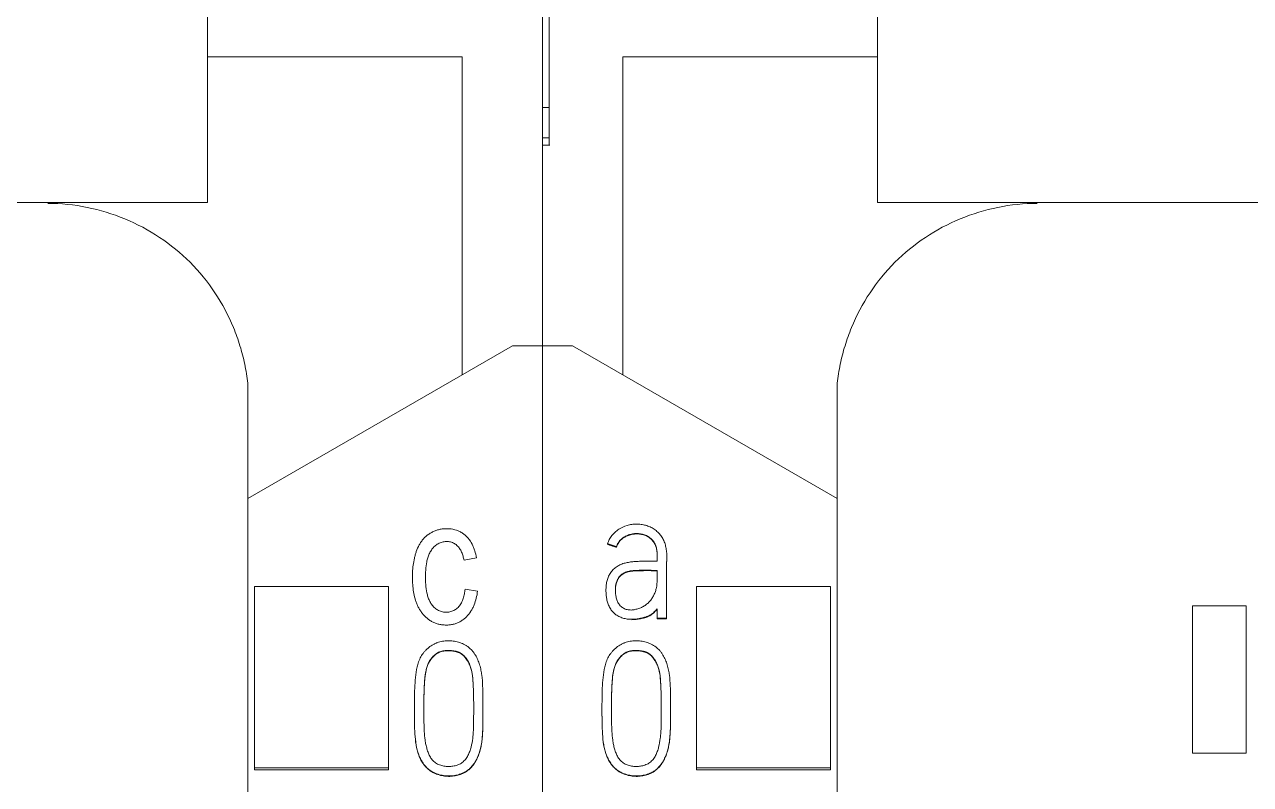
# Model space of a CAD drawing. Header units: millimetres. Extents: x 42151 to 59780, y 37376 to 44547.
# Drawn here: x 48057.7 to 48075.99, y 43299.38 to 43310.72 of the extents above; entities that cross this region are included whole.
import ezdxf

# ---------------------------------------------------------------- set-up
doc = ezdxf.new("R2010")
doc.units = ezdxf.units.MM
doc.set_wipeout_variables(frame=1)
doc.layers.add('000-PI-Oprema', color=30, linetype='Continuous', lineweight=5)
doc.layers.add('SI-ORMAR-Oprema', color=30, linetype='Continuous', lineweight=5)
doc.layers.add('004-PI-DIN Šina', color=3, linetype='Continuous')

# ---------------------------------------------------------------- blocks, each defined once
blk = doc.blocks.new('6ES7522-1BL01-0AB0')
at = {"layer": 'SI-ORMAR-Oprema', "linetype": 'Continuous'}
blk.add_line((17.5, 60.263), (17.5, 59.813), dxfattribs=at)
for points, knots in [([(17.5, 62.179), (17.5, 62.179), (17.5, 62.166), (17.5, 62.117), (17.5, 62.024), (17.5, 61.882), (17.5, 61.673), (17.5, 61.444), (17.5, 61.22), (17.5, 61.025), (17.5, 60.893), (17.5, 60.8), (17.5, 60.71), (17.5, 60.624), (17.5, 60.538), (17.5, 60.458), (17.5, 60.361), (17.5, 60.271), (17.5, 60.21), (17.5, 60.176), (17.5, 60.154), (17.5, 60.144), (17.5, 60.139), (17.5, 60.15), (17.5, 60.191), (17.5, 60.235), (17.5, 60.26)], [0, 0, 0, 0, 0.054923, 0.109157, 0.158857, 0.213508, 0.264907, 0.320314, 0.369873, 0.418461, 0.471704, 0.5026, 0.551052, 0.617218, 0.660884, 0.691286, 0.712023, 0.730248, 0.751802, 0.781189, 0.80362, 0.828627, 0.856379, 0.904145, 0.9524, 1, 1, 1, 1]), ([(17.5, 59.813), (17.5, 59.789), (17.5, 59.748), (17.5, 59.71), (17.5, 59.701), (17.5, 59.701), (17.5, 59.701)], [0, 0, 0, 0, 0.351048, 0.67786, 0.983317, 1, 1, 1, 1])]:
    blk.add_open_spline(points, degree=3, knots=knots, dxfattribs=at)
blk.add_wipeout([(-17.4, 69.029), (17.4, 69.029), (17.4, -77.971), (-17.4, -77.971)]).dxf.layer = 'SI-ORMAR-Oprema'
for p, q in [((-12.4, 58.845), (-12.4, 69.029)), ((12.4, 58.845), (12.4, 69.029)), ((-17.4, 62.279), (-17.4, 56.709)), ((17.4, 62.279), (17.4, 56.709)), ((-16.2, 56.276), (-16.2, 61.023)), ((-12.4, 61.023), (-16.2, 61.023)), ((12.4, 61.023), (16.2, 61.023)), ((16.2, 56.276), (16.2, 61.023)), ((17.5, 60.263), (17.4, 60.263)), ((17.5, 59.813), (17.4, 59.813)), ((17.4, 59.703), (17.512, 59.703)), ((17.4, 59.701), (17.512, 59.701)), ((12.4, 58.845), (-12.4, 58.845)), ((-17.4, 56.709), (-17.4, -56.709)), ((-16.95, 56.709), (-17.4, 56.709)), ((-16.95, 56.709), (-13, 54.429)), ((13, 54.429), (16.95, 56.709)), ((17.4, 56.709), (16.95, 56.709)), ((17.4, 56.709), (17.4, -56.709)), ((-13, 56.149), (-13, 54.429)), ((13, 56.149), (13, 54.429)), ((-13, 54.429), (-13, -54.387)), ((13, -54.387), (13, 54.429)), ((-16.43, 53.752), (-16.43, 53.746)), ((-16.297, 53.708), (-16.297, 53.702)), ((-15.546, 53.551), (-15.546, 53.557)), ((16.413, 53.543), (16.229, 53.508)), ((-15.689, 53.352), (-15.689, 53.214)), ((-15.1, 50.411), (-15.1, 53.115)), ((-13.1, 53.115), (-15.1, 53.115)), ((-13.1, 50.411), (-13.1, 53.115)), ((13.1, 50.411), (13.1, 53.115)), ((13.1, 53.115), (15.1, 53.115)), ((15.1, 50.411), (15.1, 53.115)), ((16.245, 53.075), (16.431, 53.045)), ((-16.453, 53.063), (-16.453, 53.056)), ((-15.689, 52.784), (-15.689, 52.64)), ((-7.7, 50.629), (-7.7, 52.829)), ((-7.7, 52.829), (-6.9, 52.829)), ((-6.9, 52.829), (-6.9, 50.629)), ((-15.689, 52.64), (-15.689, 52.634)), ((-15.689, 52.64), (-15.548, 52.64)), ((-15.548, 52.634), (-15.689, 52.634)), ((-15.548, 52.64), (-15.548, 52.634)), ((-16.512, 51.308), (-16.512, 51.302)), ((-15.488, 51.26), (-15.488, 51.266)), ((15.488, 51.308), (15.488, 51.302)), ((16.512, 51.26), (16.512, 51.266)), ((-6.9, 50.629), (-7.7, 50.629)), ((-15.1, 50.377), (-15.1, 50.411)), ((-13.1, 50.411), (-15.1, 50.411)), ((-13.1, 50.377), (-15.1, 50.377)), ((-13.1, 50.377), (-13.1, 50.411)), ((13.1, 50.377), (13.1, 50.411)), ((13.1, 50.411), (15.1, 50.411)), ((13.1, 50.377), (15.1, 50.377)), ((15.1, 50.377), (15.1, 50.411))]:
    blk.add_line(p, q, dxfattribs=at)
blk.add_polyline3d([(-16.43, 53.746, 0), (-16.427, 53.745, 0), (-16.425, 53.744, 0), (-16.422, 53.743, 0), (-16.419, 53.742, 0), (-16.417, 53.742, 0), (-16.414, 53.741, 0), (-16.411, 53.74, 0), (-16.409, 53.739, 0), (-16.406, 53.738, 0), (-16.403, 53.737, 0), (-16.401, 53.736, 0), (-16.398, 53.735, 0), (-16.395, 53.734, 0), (-16.393, 53.734, 0), (-16.39, 53.733, 0), (-16.387, 53.732, 0), (-16.385, 53.731, 0), (-16.382, 53.73, 0), (-16.379, 53.729, 0), (-16.377, 53.728, 0), (-16.374, 53.727, 0), (-16.371, 53.727, 0), (-16.369, 53.726, 0), (-16.366, 53.725, 0), (-16.363, 53.724, 0), (-16.361, 53.723, 0), (-16.358, 53.722, 0), (-16.355, 53.721, 0), (-16.353, 53.72, 0), (-16.35, 53.719, 0), (-16.347, 53.719, 0), (-16.345, 53.718, 0), (-16.342, 53.717, 0), (-16.339, 53.716, 0), (-16.337, 53.715, 0), (-16.334, 53.714, 0), (-16.331, 53.713, 0), (-16.329, 53.712, 0), (-16.326, 53.712, 0), (-16.323, 53.711, 0), (-16.321, 53.71, 0), (-16.318, 53.709, 0), (-16.315, 53.708, 0), (-16.313, 53.707, 0), (-16.31, 53.706, 0), (-16.307, 53.705, 0), (-16.305, 53.704, 0), (-16.302, 53.704, 0), (-16.299, 53.703, 0), (-16.297, 53.702, 0)], dxfattribs=at)
for points, knots in [([(-10.017, 58.833), (-10.411, 58.833), (-11.195, 58.672), (-12.198, 58.011), (-12.691, 57.261), (-12.857, 56.8), (-12.885, 56.709)], [0, 0, 0, 0, 0.308367, 0.616734, 0.925101, 1, 1, 1, 1]), ([(12.885, 56.709), (12.857, 56.8), (12.691, 57.261), (12.198, 58.011), (11.195, 58.672), (10.411, 58.833), (10.017, 58.833), (10.017, 58.833), (10.017, 58.833)], [0, 0, 0, 0, 0.074899, 0.383266, 0.691633, 1, 1, 1, 1, 1, 1]), ([(-15.548, 52.64), (-15.548, 52.733), (-15.548, 52.826), (-15.548, 52.965), (-15.548, 53.011), (-15.548, 53.104), (-15.548, 53.15), (-15.548, 53.22), (-15.548, 53.243), (-15.548, 53.29), (-15.548, 53.336), (-15.549, 53.382), (-15.548, 53.429), (-15.548, 53.452), (-15.546, 53.522), (-15.544, 53.568), (-15.548, 53.637), (-15.551, 53.66), (-15.559, 53.706), (-15.564, 53.729), (-15.578, 53.773), (-15.586, 53.795), (-15.602, 53.826), (-15.608, 53.836), (-15.62, 53.856), (-15.626, 53.866), (-15.647, 53.893), (-15.662, 53.911), (-15.688, 53.935), (-15.696, 53.942), (-15.715, 53.957), (-15.724, 53.964), (-15.753, 53.983), (-15.773, 53.995), (-15.805, 54.009), (-15.816, 54.014), (-15.838, 54.022), (-15.849, 54.025), (-15.883, 54.035), (-15.906, 54.04), (-15.94, 54.044), (-15.952, 54.046), (-15.975, 54.047), (-15.987, 54.047), (-16.022, 54.047), (-16.045, 54.046), (-16.08, 54.041), (-16.091, 54.039), (-16.114, 54.034), (-16.125, 54.031), (-16.181, 54.014), (-16.223, 53.995), (-16.282, 53.956), (-16.3, 53.941), (-16.334, 53.91), (-16.35, 53.893), (-16.372, 53.866), (-16.378, 53.856), (-16.391, 53.836), (-16.409, 53.806), (-16.422, 53.774), (-16.43, 53.752)], [0, 0, 0, 0, 0.125, 0.125, 0.1875, 0.1875, 0.25, 0.25, 0.28125, 0.28125, 0.3125, 0.34375, 0.34375, 0.375, 0.375, 0.4375, 0.4375, 0.46875, 0.46875, 0.5, 0.5, 0.53125, 0.53125, 0.546875, 0.546875, 0.5625, 0.5625, 0.59375, 0.59375, 0.609375, 0.609375, 0.625, 0.625, 0.65625, 0.65625, 0.671875, 0.671875, 0.6875, 0.6875, 0.71875, 0.71875, 0.734375, 0.734375, 0.75, 0.75, 0.78125, 0.78125, 0.796875, 0.796875, 0.8125, 0.8125, 0.875, 0.875, 0.90625, 0.90625, 0.9375, 0.9375, 0.953125, 0.953125, 0.96875, 1, 1, 1, 1]), ([(16.431, 53.045), (16.426, 53.01), (16.42, 52.975), (16.403, 52.907), (16.392, 52.873), (16.373, 52.824), (16.365, 52.808), (16.349, 52.776), (16.34, 52.761), (16.311, 52.716), (16.289, 52.688), (16.258, 52.656), (16.251, 52.65), (16.238, 52.638), (16.217, 52.62), (16.181, 52.595), (16.149, 52.579), (16.124, 52.568), (16.116, 52.565), (16.099, 52.559), (16.073, 52.551), (16.047, 52.546), (16.011, 52.541), (15.993, 52.54), (15.957, 52.539), (15.939, 52.54), (15.904, 52.543), (15.886, 52.545), (15.851, 52.552), (15.833, 52.557), (15.799, 52.568), (15.766, 52.581), (15.735, 52.599), (15.705, 52.618), (15.691, 52.629), (15.649, 52.663), (15.625, 52.689), (15.592, 52.732), (15.582, 52.747), (15.563, 52.777), (15.545, 52.808), (15.531, 52.84), (15.517, 52.874), (15.511, 52.891), (15.495, 52.941), (15.486, 52.976), (15.473, 53.045), (15.468, 53.08), (15.462, 53.151), (15.46, 53.186), (15.458, 53.257), (15.459, 53.293), (15.462, 53.363), (15.465, 53.398), (15.474, 53.468), (15.48, 53.502), (15.492, 53.554), (15.496, 53.571), (15.506, 53.605), (15.511, 53.623), (15.529, 53.673), (15.543, 53.706), (15.569, 53.753), (15.579, 53.768), (15.599, 53.798), (15.611, 53.812), (15.646, 53.852), (15.673, 53.875), (15.71, 53.901), (15.718, 53.906), (15.733, 53.915), (15.756, 53.928), (15.797, 53.947), (15.831, 53.958), (15.866, 53.968), (15.884, 53.971), (15.92, 53.976), (15.938, 53.978), (15.973, 53.978), (15.991, 53.978), (16.046, 53.974), (16.081, 53.967), (16.132, 53.95), (16.148, 53.944), (16.181, 53.928), (16.212, 53.909), (16.24, 53.887), (16.26, 53.869), (16.266, 53.863), (16.279, 53.85), (16.285, 53.843), (16.314, 53.809), (16.334, 53.779), (16.358, 53.731), (16.366, 53.714), (16.379, 53.681), (16.384, 53.664), (16.4, 53.613), (16.407, 53.578), (16.413, 53.543)], [0, 0, 0, 0, 0.03125, 0.03125, 0.0625, 0.0625, 0.078125, 0.078125, 0.09375, 0.09375, 0.125, 0.125, 0.132813, 0.132813, 0.140625, 0.15625, 0.171875, 0.171875, 0.179688, 0.179688, 0.1875, 0.203125, 0.203125, 0.21875, 0.21875, 0.234375, 0.234375, 0.25, 0.25, 0.265625, 0.265625, 0.28125, 0.296875, 0.296875, 0.3125, 0.3125, 0.34375, 0.34375, 0.359375, 0.359375, 0.375, 0.390625, 0.390625, 0.40625, 0.40625, 0.4375, 0.4375, 0.46875, 0.46875, 0.5, 0.5, 0.53125, 0.53125, 0.5625, 0.5625, 0.59375, 0.59375, 0.609375, 0.609375, 0.625, 0.625, 0.65625, 0.65625, 0.671875, 0.671875, 0.6875, 0.6875, 0.71875, 0.71875, 0.726562, 0.726562, 0.734375, 0.75, 0.765625, 0.765625, 0.78125, 0.78125, 0.796875, 0.796875, 0.8125, 0.8125, 0.84375, 0.84375, 0.859375, 0.859375, 0.875, 0.890625, 0.890625, 0.898438, 0.898438, 0.90625, 0.90625, 0.9375, 0.9375, 0.953125, 0.953125, 0.96875, 0.96875, 1, 1, 1, 1]), ([(-16.297, 53.708), (-16.29, 53.727), (-16.282, 53.746), (-16.266, 53.772), (-16.26, 53.781), (-16.248, 53.797), (-16.241, 53.805), (-16.219, 53.826), (-16.203, 53.839), (-16.169, 53.861), (-16.151, 53.871), (-16.113, 53.886), (-16.094, 53.893), (-16.053, 53.902), (-16.033, 53.904), (-16.003, 53.906), (-15.992, 53.906), (-15.972, 53.906), (-15.962, 53.905), (-15.931, 53.901), (-15.911, 53.897), (-15.882, 53.889), (-15.872, 53.885), (-15.853, 53.878), (-15.844, 53.873), (-15.817, 53.859), (-15.8, 53.847), (-15.777, 53.827), (-15.769, 53.82), (-15.755, 53.804), (-15.743, 53.789), (-15.732, 53.772), (-15.722, 53.754), (-15.717, 53.744), (-15.705, 53.716), (-15.7, 53.696), (-15.694, 53.666), (-15.693, 53.656), (-15.691, 53.636), (-15.69, 53.626), (-15.689, 53.595), (-15.689, 53.574), (-15.689, 53.534), (-15.689, 53.513), (-15.689, 53.493)], [0, 0, 0, 0, 0.0625, 0.0625, 0.09375, 0.09375, 0.125, 0.125, 0.1875, 0.1875, 0.25, 0.25, 0.3125, 0.3125, 0.375, 0.375, 0.40625, 0.40625, 0.4375, 0.4375, 0.5, 0.5, 0.53125, 0.53125, 0.5625, 0.5625, 0.625, 0.625, 0.65625, 0.65625, 0.6875, 0.71875, 0.71875, 0.75, 0.75, 0.8125, 0.8125, 0.84375, 0.84375, 0.875, 0.875, 0.9375, 0.9375, 1, 1, 1, 1]), ([(-15.689, 53.579), (-15.689, 53.589), (-15.689, 53.599), (-15.69, 53.619), (-15.691, 53.629), (-15.693, 53.649), (-15.694, 53.66), (-15.7, 53.69), (-15.705, 53.709), (-15.717, 53.738), (-15.721, 53.747), (-15.731, 53.765), (-15.742, 53.782), (-15.755, 53.798), (-15.769, 53.813), (-15.776, 53.82), (-15.799, 53.84), (-15.816, 53.852), (-15.843, 53.867), (-15.852, 53.871), (-15.871, 53.879), (-15.891, 53.886), (-15.911, 53.891), (-15.931, 53.895), (-15.941, 53.896), (-15.972, 53.9), (-15.992, 53.9), (-16.023, 53.899), (-16.033, 53.898), (-16.053, 53.895), (-16.063, 53.893), (-16.093, 53.886), (-16.113, 53.88), (-16.141, 53.869), (-16.15, 53.864), (-16.169, 53.855), (-16.178, 53.85), (-16.203, 53.833), (-16.219, 53.82), (-16.241, 53.799), (-16.248, 53.791), (-16.26, 53.775), (-16.272, 53.758), (-16.281, 53.74), (-16.29, 53.721), (-16.293, 53.711), (-16.297, 53.702)], [0, 0, 0, 0, 0.033132, 0.033132, 0.067663, 0.067663, 0.102194, 0.102194, 0.171256, 0.171256, 0.205787, 0.205787, 0.240318, 0.274849, 0.274849, 0.30938, 0.30938, 0.378442, 0.378442, 0.412973, 0.412973, 0.447504, 0.482035, 0.482035, 0.516566, 0.516566, 0.585628, 0.585628, 0.620159, 0.620159, 0.65469, 0.65469, 0.723752, 0.723752, 0.758283, 0.758283, 0.792814, 0.792814, 0.861876, 0.861876, 0.896407, 0.896407, 0.930938, 0.965469, 0.965469, 1, 1, 1, 1]), ([(16.229, 53.508), (16.225, 53.528), (16.22, 53.548), (16.209, 53.588), (16.202, 53.608), (16.189, 53.637), (16.185, 53.646), (16.175, 53.664), (16.164, 53.682), (16.151, 53.699), (16.138, 53.715), (16.13, 53.722), (16.107, 53.744), (16.09, 53.755), (16.061, 53.769), (16.051, 53.773), (16.031, 53.779), (16.021, 53.782), (16, 53.785), (15.99, 53.786), (15.969, 53.786), (15.958, 53.786), (15.937, 53.784), (15.927, 53.783), (15.906, 53.778), (15.896, 53.776), (15.866, 53.766), (15.847, 53.756), (15.821, 53.74), (15.812, 53.733), (15.796, 53.72), (15.788, 53.713), (15.766, 53.691), (15.753, 53.674), (15.735, 53.649), (15.729, 53.64), (15.719, 53.621), (15.714, 53.612), (15.701, 53.584), (15.694, 53.564), (15.685, 53.534), (15.682, 53.524), (15.677, 53.504), (15.675, 53.494), (15.664, 53.443), (15.66, 53.402), (15.654, 53.32), (15.653, 53.279), (15.654, 53.196), (15.656, 53.154), (15.665, 53.072), (15.671, 53.031), (15.687, 52.971), (15.693, 52.951), (15.708, 52.912), (15.717, 52.894), (15.733, 52.867), (15.738, 52.858), (15.75, 52.841), (15.763, 52.824), (15.778, 52.809), (15.793, 52.795), (15.801, 52.788), (15.826, 52.769), (15.844, 52.759), (15.873, 52.747), (15.883, 52.743), (15.903, 52.738), (15.924, 52.734), (15.945, 52.732), (15.966, 52.731), (15.976, 52.731), (15.997, 52.733), (16.007, 52.734), (16.028, 52.739), (16.038, 52.741), (16.068, 52.752), (16.086, 52.761), (16.112, 52.779), (16.12, 52.786), (16.136, 52.8), (16.143, 52.808), (16.15, 52.815)], [0, 0, 0, 0, 0.03125, 0.03125, 0.0625, 0.0625, 0.078125, 0.078125, 0.09375, 0.109375, 0.109375, 0.125, 0.125, 0.15625, 0.15625, 0.171875, 0.171875, 0.1875, 0.1875, 0.203125, 0.203125, 0.21875, 0.21875, 0.234375, 0.234375, 0.25, 0.25, 0.28125, 0.28125, 0.296875, 0.296875, 0.3125, 0.3125, 0.34375, 0.34375, 0.359375, 0.359375, 0.375, 0.375, 0.40625, 0.40625, 0.421875, 0.421875, 0.4375, 0.4375, 0.5, 0.5, 0.5625, 0.5625, 0.625, 0.625, 0.6875, 0.6875, 0.71875, 0.71875, 0.75, 0.75, 0.765625, 0.765625, 0.78125, 0.796875, 0.796875, 0.8125, 0.8125, 0.84375, 0.84375, 0.859375, 0.859375, 0.875, 0.890625, 0.890625, 0.90625, 0.90625, 0.921875, 0.921875, 0.9375, 0.9375, 0.96875, 0.96875, 0.984375, 0.984375, 1, 1, 1, 1]), ([(-15.689, 53.493), (-15.733, 53.494), (-15.777, 53.494), (-15.844, 53.493), (-15.866, 53.493), (-15.91, 53.492), (-15.954, 53.491), (-15.998, 53.489), (-16.042, 53.486), (-16.064, 53.484), (-16.107, 53.478), (-16.129, 53.474), (-16.161, 53.467), (-16.172, 53.464), (-16.193, 53.458), (-16.204, 53.454), (-16.235, 53.443), (-16.254, 53.433), (-16.292, 53.411), (-16.31, 53.399), (-16.343, 53.37), (-16.359, 53.354), (-16.385, 53.32), (-16.397, 53.302), (-16.416, 53.262), (-16.424, 53.242), (-16.437, 53.2), (-16.442, 53.179), (-16.447, 53.146), (-16.449, 53.135), (-16.451, 53.114), (-16.453, 53.081), (-16.453, 53.048), (-16.451, 53.005), (-16.449, 52.983), (-16.445, 52.951), (-16.443, 52.94), (-16.439, 52.919), (-16.436, 52.908), (-16.428, 52.876), (-16.421, 52.856), (-16.408, 52.826), (-16.404, 52.816), (-16.393, 52.796), (-16.388, 52.787), (-16.37, 52.759), (-16.356, 52.742), (-16.333, 52.719), (-16.325, 52.712), (-16.308, 52.697), (-16.299, 52.691), (-16.272, 52.673), (-16.252, 52.663), (-16.222, 52.651), (-16.211, 52.647), (-16.19, 52.64), (-16.179, 52.638), (-16.147, 52.631), (-16.125, 52.628), (-16.082, 52.625), (-16.059, 52.625), (-16.015, 52.628), (-15.994, 52.631), (-15.95, 52.638), (-15.929, 52.642), (-15.897, 52.649), (-15.886, 52.652), (-15.865, 52.658), (-15.854, 52.661), (-15.823, 52.673), (-15.804, 52.682), (-15.776, 52.699), (-15.767, 52.706), (-15.749, 52.72), (-15.741, 52.727), (-15.717, 52.75), (-15.703, 52.766), (-15.689, 52.784)], [0, 0, 0, 0, 0.0625, 0.0625, 0.09375, 0.09375, 0.125, 0.15625, 0.15625, 0.1875, 0.1875, 0.21875, 0.21875, 0.234375, 0.234375, 0.25, 0.25, 0.28125, 0.28125, 0.3125, 0.3125, 0.34375, 0.34375, 0.375, 0.375, 0.40625, 0.40625, 0.4375, 0.4375, 0.453125, 0.453125, 0.46875, 0.5, 0.5, 0.53125, 0.53125, 0.546875, 0.546875, 0.5625, 0.5625, 0.59375, 0.59375, 0.609375, 0.609375, 0.625, 0.625, 0.65625, 0.65625, 0.671875, 0.671875, 0.6875, 0.6875, 0.71875, 0.71875, 0.734375, 0.734375, 0.75, 0.75, 0.78125, 0.78125, 0.8125, 0.8125, 0.84375, 0.84375, 0.875, 0.875, 0.890625, 0.890625, 0.90625, 0.90625, 0.9375, 0.9375, 0.953125, 0.953125, 0.96875, 0.96875, 1, 1, 1, 1]), ([(-15.689, 53.214), (-15.688, 53.175), (-15.692, 53.136), (-15.702, 53.088), (-15.704, 53.079), (-15.709, 53.06), (-15.712, 53.05), (-15.722, 53.022), (-15.729, 53.004), (-15.746, 52.969), (-15.756, 52.953), (-15.772, 52.928), (-15.778, 52.92), (-15.79, 52.905), (-15.797, 52.897), (-15.817, 52.875), (-15.831, 52.862), (-15.861, 52.838), (-15.878, 52.827), (-15.903, 52.812), (-15.912, 52.808), (-15.93, 52.799), (-15.939, 52.795), (-15.967, 52.785), (-15.986, 52.779), (-16.024, 52.77), (-16.044, 52.766), (-16.073, 52.764), (-16.083, 52.764), (-16.103, 52.765), (-16.113, 52.766), (-16.142, 52.771), (-16.161, 52.776), (-16.188, 52.789), (-16.197, 52.794), (-16.213, 52.805), (-16.221, 52.811), (-16.235, 52.824), (-16.242, 52.832), (-16.255, 52.847), (-16.26, 52.855), (-16.271, 52.872), (-16.276, 52.88), (-16.284, 52.898), (-16.287, 52.908), (-16.297, 52.935), (-16.301, 52.954), (-16.306, 52.984), (-16.307, 52.993), (-16.31, 53.013), (-16.314, 53.061), (-16.312, 53.11), (-16.301, 53.158), (-16.298, 53.168), (-16.293, 53.187), (-16.289, 53.196), (-16.278, 53.223), (-16.268, 53.241), (-16.25, 53.265), (-16.244, 53.272), (-16.23, 53.286), (-16.222, 53.292), (-16.206, 53.304), (-16.197, 53.309), (-16.18, 53.319), (-16.171, 53.323), (-16.143, 53.334), (-16.124, 53.34), (-16.085, 53.348), (-16.066, 53.351), (-16.026, 53.354), (-16.006, 53.355), (-15.967, 53.356), (-15.947, 53.357), (-15.887, 53.358), (-15.848, 53.358), (-15.769, 53.357), (-15.729, 53.355), (-15.689, 53.352)], [0, 0, 0, 0, 0.0625, 0.0625, 0.078125, 0.078125, 0.09375, 0.09375, 0.125, 0.125, 0.15625, 0.15625, 0.171875, 0.171875, 0.1875, 0.1875, 0.21875, 0.21875, 0.25, 0.25, 0.265625, 0.265625, 0.28125, 0.28125, 0.3125, 0.3125, 0.34375, 0.34375, 0.359375, 0.359375, 0.375, 0.375, 0.40625, 0.40625, 0.421875, 0.421875, 0.4375, 0.4375, 0.453125, 0.453125, 0.46875, 0.46875, 0.484375, 0.484375, 0.5, 0.5, 0.53125, 0.53125, 0.546875, 0.546875, 0.5625, 0.625, 0.625, 0.640625, 0.640625, 0.65625, 0.65625, 0.6875, 0.6875, 0.703125, 0.703125, 0.71875, 0.71875, 0.734375, 0.734375, 0.75, 0.75, 0.78125, 0.78125, 0.8125, 0.8125, 0.84375, 0.84375, 0.875, 0.875, 0.9375, 0.9375, 1, 1, 1, 1]), ([(-15.689, 53.346), (-15.728, 53.349), (-15.767, 53.351), (-15.844, 53.352), (-15.882, 53.351), (-15.94, 53.351), (-15.959, 53.35), (-15.998, 53.349), (-16.017, 53.349), (-16.056, 53.346), (-16.075, 53.343), (-16.103, 53.338), (-16.113, 53.336), (-16.132, 53.331), (-16.142, 53.328), (-16.17, 53.318), (-16.188, 53.309), (-16.213, 53.293), (-16.221, 53.287), (-16.236, 53.274), (-16.243, 53.267), (-16.256, 53.252), (-16.261, 53.244), (-16.272, 53.227), (-16.277, 53.218), (-16.285, 53.2), (-16.289, 53.191), (-16.295, 53.172), (-16.298, 53.163), (-16.309, 53.121), (-16.312, 53.089), (-16.312, 53.056)], [0, 0, 0, 0, 0.14645, 0.14645, 0.292901, 0.292901, 0.366126, 0.366126, 0.439351, 0.439351, 0.512576, 0.512576, 0.549189, 0.549189, 0.585802, 0.585802, 0.659027, 0.659027, 0.695639, 0.695639, 0.732252, 0.732252, 0.768865, 0.768865, 0.805477, 0.805477, 0.84209, 0.84209, 0.878702, 0.878702, 1, 1, 1, 1]), ([(16.15, 52.815), (16.166, 52.833), (16.179, 52.852), (16.195, 52.883), (16.2, 52.894), (16.209, 52.916), (16.213, 52.927), (16.224, 52.96), (16.229, 52.983), (16.239, 53.028), (16.242, 53.051), (16.245, 53.075)], [0, 0, 0, 0, 0.25, 0.25, 0.375, 0.375, 0.5, 0.5, 0.75, 0.75, 1, 1, 1, 1]), ([(-15.689, 52.777), (-15.703, 52.76), (-15.717, 52.744), (-15.741, 52.721), (-15.749, 52.714), (-15.766, 52.7), (-15.775, 52.694), (-15.803, 52.676), (-15.822, 52.667), (-15.863, 52.651), (-15.885, 52.645), (-15.927, 52.636), (-15.949, 52.632), (-15.992, 52.625), (-16.025, 52.621), (-16.058, 52.62), (-16.069, 52.619)], [0, 0, 0, 0, 0.15321, 0.15321, 0.229815, 0.229815, 0.306419, 0.306419, 0.459629, 0.459629, 0.612839, 0.612839, 0.766049, 0.766049, 0.919258, 1, 1, 1, 1]), ([(-16.171, 52.276), (-16.146, 52.286), (-16.12, 52.293), (-16.067, 52.302), (-16.04, 52.305), (-15.986, 52.306), (-15.959, 52.304), (-15.905, 52.296), (-15.879, 52.291), (-15.827, 52.276), (-15.802, 52.266), (-15.765, 52.249), (-15.753, 52.242), (-15.73, 52.229), (-15.719, 52.221), (-15.687, 52.197), (-15.667, 52.178), (-15.641, 52.148), (-15.633, 52.137), (-15.617, 52.115), (-15.609, 52.104), (-15.588, 52.07), (-15.576, 52.046), (-15.555, 51.997), (-15.546, 51.972), (-15.534, 51.933), (-15.531, 51.92), (-15.524, 51.894), (-15.515, 51.855), (-15.501, 51.764), (-15.495, 51.685), (-15.491, 51.58), (-15.49, 51.527), (-15.488, 51.421), (-15.488, 51.369), (-15.488, 51.263), (-15.488, 51.157), (-15.49, 51.051), (-15.493, 50.946), (-15.495, 50.893), (-15.507, 50.788), (-15.515, 50.736), (-15.532, 50.671), (-15.536, 50.658), (-15.544, 50.632), (-15.549, 50.62), (-15.563, 50.582), (-15.574, 50.557), (-15.592, 50.521), (-15.599, 50.51), (-15.613, 50.486), (-15.62, 50.475), (-15.644, 50.443), (-15.661, 50.422), (-15.69, 50.394), (-15.7, 50.386), (-15.722, 50.369), (-15.733, 50.361), (-15.768, 50.34), (-15.792, 50.329), (-15.83, 50.314), (-15.843, 50.31), (-15.869, 50.303), (-15.882, 50.3), (-15.922, 50.292), (-15.949, 50.289), (-16.003, 50.287), (-16.03, 50.288), (-16.084, 50.294), (-16.111, 50.299), (-16.15, 50.31), (-16.163, 50.314), (-16.188, 50.323), (-16.201, 50.328), (-16.238, 50.345), (-16.261, 50.359), (-16.294, 50.383), (-16.304, 50.392), (-16.324, 50.41), (-16.334, 50.419), (-16.361, 50.449), (-16.377, 50.471), (-16.399, 50.505), (-16.406, 50.517), (-16.419, 50.541), (-16.425, 50.553), (-16.442, 50.589), (-16.451, 50.614), (-16.463, 50.653), (-16.467, 50.666), (-16.473, 50.692), (-16.476, 50.705), (-16.485, 50.745), (-16.489, 50.771), (-16.507, 50.904), (-16.509, 51.01), (-16.512, 51.17), (-16.512, 51.224), (-16.512, 51.33), (-16.512, 51.384), (-16.511, 51.49), (-16.51, 51.544), (-16.505, 51.65), (-16.501, 51.703), (-16.49, 51.809), (-16.483, 51.861), (-16.465, 51.94), (-16.457, 51.966), (-16.444, 52.004), (-16.438, 52.017), (-16.427, 52.042), (-16.421, 52.054), (-16.402, 52.09), (-16.386, 52.112), (-16.36, 52.144), (-16.351, 52.154), (-16.332, 52.174), (-16.322, 52.183), (-16.291, 52.21), (-16.269, 52.226), (-16.234, 52.247), (-16.222, 52.254), (-16.203, 52.263), (-16.194, 52.267), (-16.184, 52.271), (-16.178, 52.274), (-16.174, 52.275), (-16.171, 52.276)], [0, 0, 0, 0, 0.015625, 0.015625, 0.03125, 0.03125, 0.046875, 0.046875, 0.0625, 0.0625, 0.078125, 0.078125, 0.085938, 0.085938, 0.09375, 0.09375, 0.109375, 0.109375, 0.117188, 0.117188, 0.125, 0.125, 0.140625, 0.140625, 0.15625, 0.15625, 0.164063, 0.164063, 0.171875, 0.1875, 0.21875, 0.21875, 0.25, 0.25, 0.28125, 0.28125, 0.3125, 0.34375, 0.34375, 0.375, 0.375, 0.40625, 0.40625, 0.414063, 0.414063, 0.421875, 0.421875, 0.4375, 0.4375, 0.445313, 0.445313, 0.453125, 0.453125, 0.46875, 0.46875, 0.476562, 0.476562, 0.484375, 0.484375, 0.5, 0.5, 0.507812, 0.507812, 0.515625, 0.515625, 0.53125, 0.53125, 0.546875, 0.546875, 0.5625, 0.5625, 0.570312, 0.570312, 0.578125, 0.578125, 0.59375, 0.59375, 0.601562, 0.601562, 0.609375, 0.609375, 0.625, 0.625, 0.632812, 0.632812, 0.640625, 0.640625, 0.65625, 0.65625, 0.664062, 0.664062, 0.671875, 0.671875, 0.6875, 0.6875, 0.75, 0.75, 0.78125, 0.78125, 0.8125, 0.8125, 0.84375, 0.84375, 0.875, 0.875, 0.90625, 0.90625, 0.921875, 0.921875, 0.929687, 0.929687, 0.9375, 0.9375, 0.953125, 0.953125, 0.960937, 0.960937, 0.96875, 0.96875, 0.984375, 0.984375, 0.992188, 0.992188, 0.996094, 0.998047, 0.998047, 1, 1, 1, 1]), ([(-15.828, 52.124), (-15.808, 52.113), (-15.791, 52.099), (-15.759, 52.068), (-15.744, 52.051), (-15.719, 52.014), (-15.708, 51.994), (-15.689, 51.954), (-15.681, 51.933), (-15.659, 51.87), (-15.651, 51.826), (-15.642, 51.76), (-15.64, 51.738), (-15.637, 51.694), (-15.636, 51.672), (-15.63, 51.56), (-15.628, 51.471), (-15.626, 51.293), (-15.627, 51.204), (-15.629, 51.071), (-15.63, 51.004), (-15.633, 50.937), (-15.637, 50.893), (-15.639, 50.87), (-15.647, 50.804), (-15.655, 50.761), (-15.672, 50.696), (-15.678, 50.675), (-15.694, 50.633), (-15.702, 50.612), (-15.718, 50.582), (-15.723, 50.573), (-15.735, 50.554), (-15.742, 50.544), (-15.763, 50.518), (-15.779, 50.503), (-15.806, 50.482), (-15.815, 50.476), (-15.835, 50.465), (-15.845, 50.46), (-15.866, 50.452), (-15.876, 50.448), (-15.898, 50.441), (-15.909, 50.439), (-15.942, 50.432), (-15.964, 50.429), (-15.997, 50.428), (-16.009, 50.428), (-16.031, 50.43), (-16.042, 50.431), (-16.076, 50.435), (-16.097, 50.44), (-16.13, 50.45), (-16.14, 50.454), (-16.161, 50.463), (-16.181, 50.473), (-16.199, 50.486), (-16.217, 50.5), (-16.225, 50.507), (-16.241, 50.523), (-16.248, 50.532), (-16.261, 50.55), (-16.268, 50.559), (-16.285, 50.588), (-16.294, 50.608), (-16.311, 50.649), (-16.318, 50.67), (-16.33, 50.713), (-16.336, 50.735), (-16.345, 50.778), (-16.356, 50.843), (-16.361, 50.909), (-16.369, 51.04), (-16.371, 51.128), (-16.371, 51.26), (-16.37, 51.304), (-16.37, 51.391), (-16.37, 51.435), (-16.368, 51.523), (-16.367, 51.567), (-16.363, 51.655), (-16.361, 51.699), (-16.352, 51.786), (-16.346, 51.83), (-16.333, 51.883), (-16.331, 51.894), (-16.324, 51.915), (-16.321, 51.926), (-16.309, 51.956), (-16.3, 51.976), (-16.279, 52.014), (-16.266, 52.033), (-16.238, 52.067), (-16.223, 52.083), (-16.198, 52.104), (-16.189, 52.111), (-16.17, 52.123), (-16.161, 52.128), (-16.141, 52.138), (-16.13, 52.142), (-16.109, 52.149), (-16.099, 52.152), (-16.066, 52.159), (-16.044, 52.161), (-16.011, 52.162), (-16, 52.162), (-15.978, 52.161), (-15.967, 52.16), (-15.934, 52.157), (-15.912, 52.153), (-15.88, 52.145), (-15.869, 52.142), (-15.853, 52.136), (-15.846, 52.133), (-15.838, 52.129), (-15.833, 52.127), (-15.831, 52.125), (-15.828, 52.124)], [0, 0, 0, 0, 0.015625, 0.015625, 0.03125, 0.03125, 0.046875, 0.046875, 0.0625, 0.0625, 0.09375, 0.09375, 0.109375, 0.109375, 0.125, 0.125, 0.1875, 0.1875, 0.25, 0.25, 0.28125, 0.296875, 0.296875, 0.3125, 0.3125, 0.34375, 0.34375, 0.359375, 0.359375, 0.375, 0.375, 0.382813, 0.382813, 0.390625, 0.390625, 0.40625, 0.40625, 0.414063, 0.414063, 0.421875, 0.421875, 0.429688, 0.429688, 0.4375, 0.4375, 0.453125, 0.453125, 0.460938, 0.460938, 0.46875, 0.46875, 0.484375, 0.484375, 0.492188, 0.492188, 0.5, 0.507813, 0.507813, 0.515625, 0.515625, 0.523438, 0.523438, 0.53125, 0.53125, 0.546875, 0.546875, 0.5625, 0.5625, 0.578125, 0.578125, 0.59375, 0.625, 0.625, 0.6875, 0.6875, 0.71875, 0.71875, 0.75, 0.75, 0.78125, 0.78125, 0.8125, 0.8125, 0.84375, 0.84375, 0.851563, 0.851563, 0.859375, 0.859375, 0.875, 0.875, 0.890625, 0.890625, 0.90625, 0.90625, 0.914063, 0.914063, 0.921875, 0.921875, 0.929688, 0.929688, 0.9375, 0.9375, 0.953125, 0.953125, 0.960938, 0.960938, 0.96875, 0.96875, 0.984375, 0.984375, 0.992188, 0.992188, 0.996094, 0.998047, 0.998047, 1, 1, 1, 1]), ([(-15.828, 52.118), (-15.848, 52.129), (-15.869, 52.136), (-15.901, 52.145), (-15.912, 52.147), (-15.934, 52.151), (-15.945, 52.152), (-15.979, 52.155), (-16.001, 52.156), (-16.045, 52.155), (-16.068, 52.153), (-16.101, 52.145), (-16.112, 52.142), (-16.133, 52.135), (-16.143, 52.131), (-16.163, 52.121), (-16.173, 52.115), (-16.191, 52.103), (-16.2, 52.096), (-16.218, 52.081), (-16.226, 52.073), (-16.241, 52.057), (-16.248, 52.049), (-16.269, 52.022), (-16.282, 52.003), (-16.298, 51.974), (-16.302, 51.964), (-16.312, 51.944), (-16.316, 51.933), (-16.327, 51.902), (-16.333, 51.88), (-16.348, 51.816), (-16.353, 51.772), (-16.361, 51.683), (-16.364, 51.639), (-16.368, 51.551), (-16.369, 51.506), (-16.37, 51.418), (-16.37, 51.373), (-16.37, 51.29), (-16.371, 51.251), (-16.371, 51.213)], [0, 0, 0, 0, 0.050638, 0.050638, 0.075957, 0.075957, 0.101276, 0.101276, 0.151914, 0.151914, 0.202552, 0.202552, 0.227871, 0.227871, 0.25319, 0.25319, 0.278509, 0.278509, 0.303828, 0.303828, 0.329147, 0.329147, 0.354466, 0.354466, 0.405104, 0.405104, 0.430423, 0.430423, 0.455742, 0.455742, 0.50638, 0.50638, 0.607656, 0.607656, 0.708933, 0.708933, 0.810209, 0.810209, 0.911485, 0.911485, 1, 1, 1, 1]), ([(15.829, 52.276), (15.854, 52.286), (15.88, 52.293), (15.933, 52.302), (15.96, 52.305), (16.014, 52.306), (16.041, 52.304), (16.095, 52.296), (16.121, 52.291), (16.173, 52.276), (16.198, 52.266), (16.235, 52.249), (16.247, 52.242), (16.27, 52.229), (16.281, 52.221), (16.313, 52.197), (16.333, 52.178), (16.359, 52.148), (16.367, 52.137), (16.383, 52.115), (16.391, 52.104), (16.412, 52.07), (16.424, 52.046), (16.445, 51.997), (16.454, 51.972), (16.466, 51.933), (16.469, 51.92), (16.476, 51.894), (16.485, 51.855), (16.499, 51.764), (16.505, 51.685), (16.509, 51.58), (16.51, 51.527), (16.512, 51.421), (16.512, 51.369), (16.512, 51.263), (16.512, 51.157), (16.51, 51.051), (16.507, 50.946), (16.505, 50.893), (16.493, 50.788), (16.485, 50.736), (16.468, 50.671), (16.464, 50.658), (16.456, 50.632), (16.451, 50.62), (16.437, 50.582), (16.426, 50.557), (16.408, 50.521), (16.401, 50.51), (16.387, 50.486), (16.38, 50.475), (16.356, 50.443), (16.339, 50.422), (16.31, 50.394), (16.3, 50.386), (16.278, 50.369), (16.267, 50.361), (16.232, 50.34), (16.208, 50.329), (16.17, 50.314), (16.157, 50.31), (16.131, 50.303), (16.118, 50.3), (16.078, 50.292), (16.051, 50.289), (15.997, 50.287), (15.97, 50.288), (15.916, 50.294), (15.889, 50.299), (15.85, 50.31), (15.837, 50.314), (15.812, 50.323), (15.799, 50.328), (15.762, 50.345), (15.739, 50.359), (15.706, 50.383), (15.696, 50.392), (15.676, 50.41), (15.666, 50.419), (15.639, 50.449), (15.623, 50.471), (15.601, 50.505), (15.594, 50.517), (15.581, 50.541), (15.575, 50.553), (15.558, 50.589), (15.549, 50.614), (15.537, 50.653), (15.533, 50.666), (15.527, 50.692), (15.524, 50.705), (15.515, 50.745), (15.511, 50.771), (15.493, 50.904), (15.491, 51.01), (15.488, 51.17), (15.488, 51.224), (15.488, 51.33), (15.488, 51.384), (15.489, 51.49), (15.49, 51.544), (15.495, 51.65), (15.499, 51.703), (15.51, 51.809), (15.517, 51.861), (15.535, 51.94), (15.543, 51.966), (15.556, 52.004), (15.562, 52.017), (15.573, 52.042), (15.579, 52.054), (15.598, 52.09), (15.614, 52.112), (15.64, 52.144), (15.649, 52.154), (15.668, 52.174), (15.678, 52.183), (15.709, 52.21), (15.731, 52.226), (15.766, 52.247), (15.778, 52.254), (15.797, 52.263), (15.806, 52.267), (15.816, 52.271), (15.822, 52.274), (15.826, 52.275), (15.829, 52.276)], [0, 0, 0, 0, 0.015625, 0.015625, 0.03125, 0.03125, 0.046875, 0.046875, 0.0625, 0.0625, 0.078125, 0.078125, 0.085937, 0.085937, 0.09375, 0.09375, 0.109375, 0.109375, 0.117187, 0.117187, 0.125, 0.125, 0.140625, 0.140625, 0.15625, 0.15625, 0.164063, 0.164063, 0.171875, 0.1875, 0.21875, 0.21875, 0.25, 0.25, 0.28125, 0.28125, 0.3125, 0.34375, 0.34375, 0.375, 0.375, 0.40625, 0.40625, 0.414063, 0.414063, 0.421875, 0.421875, 0.4375, 0.4375, 0.445313, 0.445313, 0.453125, 0.453125, 0.46875, 0.46875, 0.476563, 0.476563, 0.484375, 0.484375, 0.5, 0.5, 0.507813, 0.507813, 0.515625, 0.515625, 0.53125, 0.53125, 0.546875, 0.546875, 0.5625, 0.5625, 0.570313, 0.570313, 0.578125, 0.578125, 0.59375, 0.59375, 0.601563, 0.601563, 0.609375, 0.609375, 0.625, 0.625, 0.632813, 0.632813, 0.640625, 0.640625, 0.65625, 0.65625, 0.664063, 0.664063, 0.671875, 0.671875, 0.6875, 0.6875, 0.75, 0.75, 0.78125, 0.78125, 0.8125, 0.8125, 0.84375, 0.84375, 0.875, 0.875, 0.90625, 0.90625, 0.921875, 0.921875, 0.929688, 0.929688, 0.9375, 0.9375, 0.953125, 0.953125, 0.960938, 0.960938, 0.96875, 0.96875, 0.984375, 0.984375, 0.992188, 0.992188, 0.996094, 0.998047, 0.998047, 1, 1, 1, 1]), ([(16.172, 52.124), (16.192, 52.113), (16.209, 52.099), (16.241, 52.068), (16.256, 52.051), (16.281, 52.014), (16.292, 51.994), (16.311, 51.954), (16.319, 51.933), (16.341, 51.87), (16.349, 51.826), (16.358, 51.76), (16.36, 51.738), (16.363, 51.694), (16.364, 51.672), (16.37, 51.56), (16.372, 51.471), (16.374, 51.293), (16.373, 51.204), (16.371, 51.071), (16.37, 51.004), (16.367, 50.937), (16.363, 50.893), (16.361, 50.87), (16.353, 50.804), (16.345, 50.761), (16.328, 50.696), (16.322, 50.675), (16.306, 50.633), (16.298, 50.612), (16.282, 50.582), (16.277, 50.573), (16.265, 50.554), (16.258, 50.544), (16.237, 50.518), (16.221, 50.503), (16.194, 50.482), (16.185, 50.476), (16.165, 50.465), (16.155, 50.46), (16.134, 50.452), (16.124, 50.448), (16.102, 50.441), (16.091, 50.439), (16.058, 50.432), (16.036, 50.429), (16.003, 50.428), (15.991, 50.428), (15.969, 50.43), (15.958, 50.431), (15.924, 50.435), (15.903, 50.44), (15.87, 50.45), (15.86, 50.454), (15.839, 50.463), (15.819, 50.473), (15.801, 50.486), (15.783, 50.5), (15.775, 50.507), (15.759, 50.523), (15.752, 50.532), (15.739, 50.55), (15.732, 50.559), (15.715, 50.588), (15.706, 50.608), (15.689, 50.649), (15.682, 50.67), (15.67, 50.713), (15.664, 50.735), (15.655, 50.778), (15.644, 50.843), (15.639, 50.909), (15.631, 51.04), (15.629, 51.128), (15.629, 51.26), (15.63, 51.304), (15.63, 51.391), (15.63, 51.435), (15.632, 51.523), (15.633, 51.567), (15.637, 51.655), (15.639, 51.699), (15.648, 51.786), (15.654, 51.83), (15.667, 51.883), (15.669, 51.894), (15.676, 51.915), (15.679, 51.926), (15.691, 51.956), (15.7, 51.976), (15.721, 52.014), (15.734, 52.033), (15.762, 52.067), (15.777, 52.083), (15.802, 52.104), (15.811, 52.111), (15.83, 52.123), (15.839, 52.128), (15.859, 52.138), (15.87, 52.142), (15.891, 52.149), (15.901, 52.152), (15.934, 52.159), (15.956, 52.161), (15.989, 52.162), (16, 52.162), (16.022, 52.161), (16.033, 52.16), (16.066, 52.157), (16.088, 52.153), (16.12, 52.145), (16.131, 52.142), (16.147, 52.136), (16.154, 52.133), (16.162, 52.129), (16.167, 52.127), (16.169, 52.125), (16.172, 52.124)], [0, 0, 0, 0, 0.015625, 0.015625, 0.03125, 0.03125, 0.046875, 0.046875, 0.0625, 0.0625, 0.09375, 0.09375, 0.109375, 0.109375, 0.125, 0.125, 0.1875, 0.1875, 0.25, 0.25, 0.28125, 0.296875, 0.296875, 0.3125, 0.3125, 0.34375, 0.34375, 0.359375, 0.359375, 0.375, 0.375, 0.382812, 0.382812, 0.390625, 0.390625, 0.40625, 0.40625, 0.414062, 0.414062, 0.421875, 0.421875, 0.429687, 0.429687, 0.4375, 0.4375, 0.453125, 0.453125, 0.460937, 0.460937, 0.46875, 0.46875, 0.484375, 0.484375, 0.492187, 0.492187, 0.5, 0.507812, 0.507812, 0.515625, 0.515625, 0.523437, 0.523437, 0.53125, 0.53125, 0.546875, 0.546875, 0.5625, 0.5625, 0.578125, 0.578125, 0.59375, 0.625, 0.625, 0.6875, 0.6875, 0.71875, 0.71875, 0.75, 0.75, 0.78125, 0.78125, 0.8125, 0.8125, 0.84375, 0.84375, 0.851562, 0.851562, 0.859375, 0.859375, 0.875, 0.875, 0.890625, 0.890625, 0.90625, 0.90625, 0.914062, 0.914062, 0.921875, 0.921875, 0.929687, 0.929687, 0.9375, 0.9375, 0.953125, 0.953125, 0.960937, 0.960937, 0.96875, 0.96875, 0.984375, 0.984375, 0.992187, 0.992187, 0.996094, 0.998047, 0.998047, 1, 1, 1, 1]), ([(16.172, 52.118), (16.152, 52.129), (16.131, 52.136), (16.099, 52.145), (16.088, 52.147), (16.066, 52.151), (16.055, 52.152), (16.021, 52.155), (15.999, 52.156), (15.955, 52.155), (15.932, 52.153), (15.899, 52.145), (15.888, 52.142), (15.867, 52.135), (15.857, 52.131), (15.837, 52.121), (15.827, 52.115), (15.809, 52.103), (15.8, 52.096), (15.782, 52.081), (15.774, 52.073), (15.759, 52.057), (15.752, 52.049), (15.731, 52.022), (15.718, 52.003), (15.702, 51.974), (15.698, 51.964), (15.688, 51.944), (15.684, 51.933), (15.673, 51.902), (15.667, 51.88), (15.652, 51.816), (15.647, 51.772), (15.639, 51.683), (15.636, 51.639), (15.632, 51.551), (15.631, 51.506), (15.63, 51.418), (15.63, 51.373), (15.63, 51.29), (15.629, 51.251), (15.629, 51.213)], [0, 0, 0, 0, 0.050638, 0.050638, 0.075957, 0.075957, 0.101276, 0.101276, 0.151914, 0.151914, 0.202552, 0.202552, 0.227871, 0.227871, 0.25319, 0.25319, 0.278509, 0.278509, 0.303828, 0.303828, 0.329147, 0.329147, 0.354466, 0.354466, 0.405104, 0.405104, 0.430423, 0.430423, 0.455742, 0.455742, 0.50638, 0.50638, 0.607656, 0.607656, 0.708933, 0.708933, 0.810209, 0.810209, 0.911485, 0.911485, 1, 1, 1, 1]), ([(-15.627, 51.308), (-15.627, 51.333), (-15.627, 51.358), (-15.628, 51.472), (-15.63, 51.56), (-15.637, 51.692), (-15.64, 51.736), (-15.651, 51.824), (-15.66, 51.867), (-15.681, 51.929), (-15.69, 51.949), (-15.704, 51.979), (-15.709, 51.989), (-15.72, 52.008), (-15.732, 52.027), (-15.745, 52.045), (-15.759, 52.062), (-15.767, 52.07), (-15.783, 52.086), (-15.791, 52.093), (-15.805, 52.103), (-15.809, 52.106), (-15.818, 52.112), (-15.823, 52.115), (-15.828, 52.118)], [0, 0, 0, 0, 0.086827, 0.086827, 0.391218, 0.391218, 0.543414, 0.543414, 0.695609, 0.695609, 0.771707, 0.771707, 0.809756, 0.809756, 0.847805, 0.885853, 0.885853, 0.923902, 0.923902, 0.961951, 0.961951, 0.980976, 0.980976, 1, 1, 1, 1]), ([(16.373, 51.308), (16.373, 51.333), (16.373, 51.358), (16.372, 51.472), (16.37, 51.56), (16.363, 51.692), (16.36, 51.736), (16.349, 51.824), (16.34, 51.867), (16.319, 51.929), (16.31, 51.949), (16.296, 51.979), (16.291, 51.989), (16.28, 52.008), (16.268, 52.027), (16.255, 52.045), (16.241, 52.062), (16.233, 52.07), (16.217, 52.086), (16.209, 52.093), (16.195, 52.103), (16.191, 52.106), (16.182, 52.112), (16.177, 52.115), (16.172, 52.118)], [0, 0, 0, 0, 0.086827, 0.086827, 0.391218, 0.391218, 0.543414, 0.543414, 0.695609, 0.695609, 0.771707, 0.771707, 0.809756, 0.809756, 0.847805, 0.885853, 0.885853, 0.923902, 0.923902, 0.961951, 0.961951, 0.980976, 0.980976, 1, 1, 1, 1]), ([(-16.512, 51.302), (-16.512, 51.239), (-16.512, 51.176), (-16.51, 51.06), (-16.509, 51.007), (-16.504, 50.9), (-16.5, 50.847), (-16.486, 50.74), (-16.476, 50.688), (-16.456, 50.624), (-16.452, 50.611), (-16.442, 50.586), (-16.437, 50.573), (-16.421, 50.537), (-16.408, 50.513), (-16.387, 50.48), (-16.38, 50.468), (-16.363, 50.447), (-16.355, 50.436), (-16.328, 50.406), (-16.308, 50.388), (-16.276, 50.364), (-16.265, 50.356), (-16.242, 50.342), (-16.23, 50.336), (-16.193, 50.318), (-16.168, 50.309), (-16.129, 50.298), (-16.116, 50.295), (-16.089, 50.289), (-16.076, 50.287), (-16.036, 50.282), (-16.009, 50.281), (-15.969, 50.282), (-15.955, 50.283), (-15.928, 50.286), (-15.915, 50.288), (-15.875, 50.295), (-15.849, 50.301), (-15.811, 50.315), (-15.799, 50.32), (-15.774, 50.331), (-15.762, 50.338), (-15.727, 50.358), (-15.706, 50.374), (-15.676, 50.402), (-15.666, 50.411), (-15.648, 50.431), (-15.631, 50.452), (-15.616, 50.475), (-15.602, 50.498), (-15.595, 50.509), (-15.577, 50.545), (-15.566, 50.569), (-15.546, 50.619), (-15.538, 50.645), (-15.524, 50.696), (-15.518, 50.723), (-15.508, 50.775), (-15.505, 50.802), (-15.496, 50.881), (-15.493, 50.934), (-15.49, 51.041), (-15.489, 51.094), (-15.488, 51.185), (-15.488, 51.222), (-15.488, 51.26)], [0, 0, 0, 0, 0.073866, 0.073866, 0.136839, 0.136839, 0.199811, 0.199811, 0.262783, 0.262783, 0.278526, 0.278526, 0.29427, 0.29427, 0.325756, 0.325756, 0.341499, 0.341499, 0.357242, 0.357242, 0.388728, 0.388728, 0.404471, 0.404471, 0.420214, 0.420214, 0.4517, 0.4517, 0.467443, 0.467443, 0.483186, 0.483186, 0.514673, 0.514673, 0.530416, 0.530416, 0.546159, 0.546159, 0.577645, 0.577645, 0.593388, 0.593388, 0.609131, 0.609131, 0.640617, 0.640617, 0.65636, 0.65636, 0.672103, 0.687846, 0.687846, 0.703589, 0.703589, 0.735076, 0.735076, 0.766562, 0.766562, 0.798048, 0.798048, 0.829534, 0.829534, 0.892506, 0.892506, 0.955479, 0.955479, 1, 1, 1, 1]), ([(15.488, 51.302), (15.488, 51.239), (15.488, 51.176), (15.49, 51.06), (15.491, 51.007), (15.496, 50.9), (15.5, 50.847), (15.514, 50.74), (15.524, 50.688), (15.544, 50.624), (15.548, 50.611), (15.558, 50.586), (15.563, 50.573), (15.579, 50.537), (15.592, 50.513), (15.613, 50.48), (15.62, 50.468), (15.637, 50.447), (15.645, 50.436), (15.672, 50.406), (15.692, 50.388), (15.724, 50.364), (15.735, 50.356), (15.758, 50.342), (15.77, 50.336), (15.807, 50.318), (15.832, 50.309), (15.871, 50.298), (15.884, 50.295), (15.911, 50.289), (15.924, 50.287), (15.964, 50.282), (15.991, 50.281), (16.031, 50.282), (16.045, 50.283), (16.072, 50.286), (16.085, 50.288), (16.125, 50.295), (16.151, 50.301), (16.189, 50.315), (16.201, 50.32), (16.226, 50.331), (16.238, 50.338), (16.273, 50.358), (16.294, 50.374), (16.324, 50.402), (16.334, 50.411), (16.352, 50.431), (16.369, 50.452), (16.384, 50.475), (16.398, 50.498), (16.405, 50.509), (16.423, 50.545), (16.434, 50.569), (16.454, 50.619), (16.462, 50.645), (16.476, 50.696), (16.482, 50.723), (16.492, 50.775), (16.495, 50.802), (16.504, 50.881), (16.507, 50.934), (16.51, 51.041), (16.511, 51.094), (16.512, 51.185), (16.512, 51.222), (16.512, 51.26)], [0, 0, 0, 0, 0.073866, 0.073866, 0.136839, 0.136839, 0.199811, 0.199811, 0.262783, 0.262783, 0.278526, 0.278526, 0.29427, 0.29427, 0.325756, 0.325756, 0.341499, 0.341499, 0.357242, 0.357242, 0.388728, 0.388728, 0.404471, 0.404471, 0.420214, 0.420214, 0.4517, 0.4517, 0.467443, 0.467443, 0.483186, 0.483186, 0.514673, 0.514673, 0.530416, 0.530416, 0.546159, 0.546159, 0.577645, 0.577645, 0.593388, 0.593388, 0.609131, 0.609131, 0.640617, 0.640617, 0.65636, 0.65636, 0.672103, 0.687846, 0.687846, 0.703589, 0.703589, 0.735076, 0.735076, 0.766562, 0.766562, 0.798048, 0.798048, 0.829534, 0.829534, 0.892506, 0.892506, 0.955479, 0.955479, 1, 1, 1, 1])]:
    blk.add_open_spline(points, degree=3, knots=knots, dxfattribs=at)
for points in [[(-12.885, 56.709), (-12.913, 56.618), (-12.96, 56.433), (-12.99, 56.245), (-13, 56.149)], [(12.885, 56.709), (12.913, 56.618), (12.96, 56.433), (12.99, 56.245), (13, 56.149)], [(-15.546, 53.551), (-15.546, 53.525), (-15.546, 53.498), (-15.547, 53.471)]]:
    blk.add_open_spline(points, degree=3, dxfattribs=at)
blk.add_rational_spline([(-16.43, 53.752), (-16.363, 53.73), (-16.297, 53.708)], [0.500000678083, 0.499999321917, 0.500000678083], degree=2, dxfattribs=at)
blk = doc.blocks.new('*U117')
at = {"layer": '004-PI-DIN Šina'}
for p, q in [((297.61, 57.85), (-241.3, 57.85)), ((297.61, 57.789), (-241.3, 57.789))]:
    blk.add_line(p, q, dxfattribs=at)

msp = doc.modelspace()

# ---------------------------------------------------------------- block references
at = {"layer": '000-PI-Oprema'}
msp.add_blockref('*U117', (48098.326, 43246.632), dxfattribs=at)

# ---------------------------------------------------------------- next in the draw order: block references
at = {"layer": '000-PI-Oprema', "ltscale": 0.25}
msp.add_blockref('6ES7522-1BL01-0AB0', (48082.827, 43249.218), dxfattribs=at)

# ---------------------------------------------------------------- next in the draw order: block references
msp.add_blockref('6ES7522-1BL01-0AB0', (48048.027, 43249.218), dxfattribs=at)

doc.saveas('drawing.dxf')
